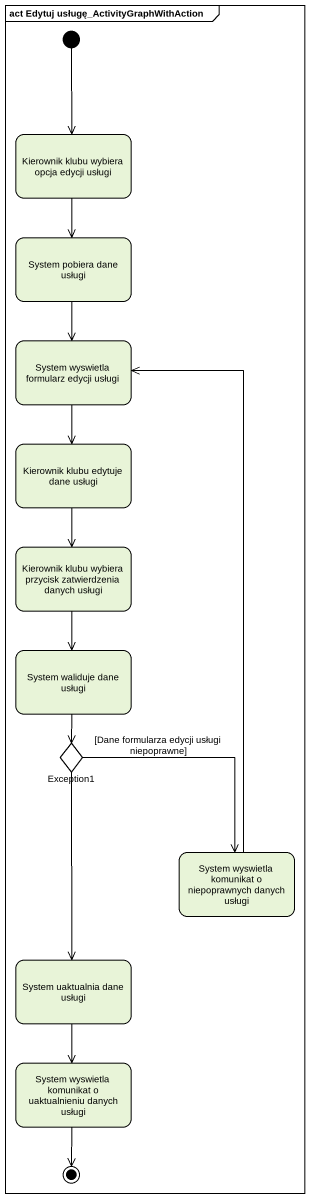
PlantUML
@startuml
mainframe act Edytuj usługę_ActivityGraphWithAction
hide empty description
state "Kierownik klubu wybiera opcja edycji usługi" as Kierownik_klubu_wybiera
state "System pobiera dane usługi" as System_pobiera_dane_usługi
state "System wyswietla formularz edycji usługi" as System_wyswietla_formularz
state "Kierownik klubu edytuje dane usługi" as Kierownik_klubu_edytuje
state "Kierownik klubu wybiera przycisk zatwierdzenia danych usługi" as Kierownik_klubu_wybiera_2
state "System waliduje dane usługi" as System_waliduje_dane_usługi
state Exception1 <<choice>>
state "System wyswietla komunikat o niepoprawnych danych usługi" as System_wyswietla_komunikat
state "System uaktualnia dane usługi" as System_uaktualnia_dane
state "System wyswietla komunikat o uaktualnieniu danych usługi" as System_wyswietla_komunikat_2
[*] --> Kierownik_klubu_wybiera
Kierownik_klubu_wybiera --> System_pobiera_dane_usługi
System_pobiera_dane_usługi --> System_wyswietla_formularz
System_wyswietla_formularz --> Kierownik_klubu_edytuje
Kierownik_klubu_edytuje --> Kierownik_klubu_wybiera_2
Kierownik_klubu_wybiera_2 --> System_waliduje_dane_usługi
System_waliduje_dane_usługi --> Exception1
Exception1 --> System_wyswietla_komunikat : [Dane formularza edycji usługi niepoprawne]
Exception1 --> System_uaktualnia_dane
System_wyswietla_komunikat -up-> System_wyswietla_formularz
System_uaktualnia_dane --> System_wyswietla_komunikat_2
System_wyswietla_komunikat_2 --> [*]
@enduml
